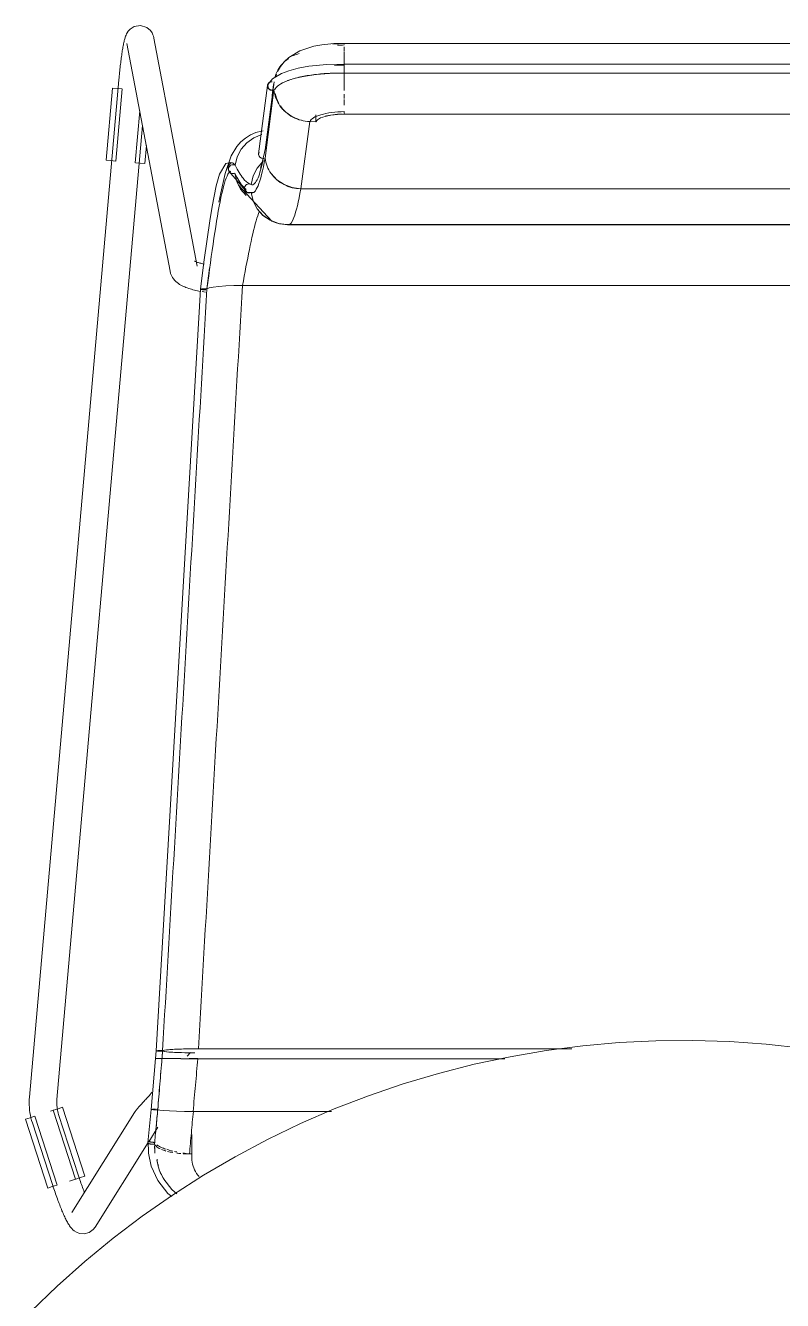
# Model space of a CAD drawing. Header units: millimetres. Extents: x 155927 to 317870, y -36033 to 97293.
# Drawn here: x 207193 to 207523, y 12593 to 13148 of the extents above; entities that cross this region are included whole.
import ezdxf

# ---------------------------------------------------------------- set-up
doc = ezdxf.new("R2010")
doc.units = ezdxf.units.MM
doc.header["$MEASUREMENT"] = 0
doc.layers.add('I-FURN', color=8, linetype='CONTINUOUS', lineweight=9)

msp = doc.modelspace()

# ---------------------------------------------------------------- linework, layer by layer
at = {"layer": 'I-FURN'}
for p, q in [((207240.38, 13147.8), (207238.73, 13146.75)), ((207243.14, 13148.28), (207240.38, 13147.8)), ((207245.89, 13147.45), (207243.14, 13148.28)), ((207245.89, 13147.45), (207247.47, 13146.12)), ((207236.21, 13142.08), (207236.11, 13141.67)), ((207236.32, 13142.48), (207236.21, 13142.08)), ((207236.44, 13142.88), (207236.32, 13142.48)), ((207236.56, 13143.28), (207236.44, 13142.88)), ((207236.7, 13143.68), (207236.56, 13143.28)), ((207236.87, 13144.11), (207236.7, 13143.68)), ((207237.09, 13144.58), (207236.87, 13144.11)), ((207237.39, 13145.14), (207237.09, 13144.58)), ((207237.87, 13145.85), (207237.39, 13145.14)), ((207238.73, 13146.75), (207237.87, 13145.85)), ((207247.47, 13146.12), (207248.21, 13145.04)), ((207248.21, 13145.04), (207248.59, 13144.24)), ((207248.59, 13144.24), (207248.8, 13143.62)), ((207248.8, 13143.62), (207248.94, 13143.1)), ((207248.94, 13143.1), (207249.03, 13142.69)), ((207267.84, 13043.4), (207249.03, 13142.69)), ((207235.16, 13136.61), (207235.07, 13136.01)), ((207235.25, 13137.2), (207235.16, 13136.61)), ((207235.34, 13137.77), (207235.25, 13137.2)), ((207235.44, 13138.32), (207235.34, 13137.77)), ((207235.53, 13138.85), (207235.44, 13138.32)), ((207235.62, 13139.37), (207235.53, 13138.85)), ((207235.72, 13139.86), (207235.62, 13139.37)), ((207235.81, 13140.34), (207235.72, 13139.86)), ((207235.91, 13140.8), (207235.81, 13140.34)), ((207236.01, 13141.24), (207235.91, 13140.8)), ((207236.11, 13141.67), (207236.01, 13141.24)), ((207237.24, 13140.45), (207256.05, 13041.16)), ((207307.84, 13134.36), (207312.56, 13137.23)), ((207312.56, 13137.23), (207318.71, 13139.25)), ((207318.71, 13139.25), (207322.21, 13139.9)), ((207322.21, 13139.9), (207327.42, 13140.42)), ((207327.42, 13140.42), (207331.93, 13140.5)), ((207331.93, 13140.5), (207331.93, 13140.33)), ((207626.79, 13140.5), (207331.93, 13140.5)), ((207331.93, 13140.2), (207331.93, 13140.48)), ((207331.93, 13137.26), (207331.93, 13139.01)), ((207331.93, 13134.4), (207331.93, 13136.98)), ((207234.45, 13131.38), (207234.37, 13130.67)), ((207234.54, 13132.08), (207234.45, 13131.38)), ((207234.62, 13132.77), (207234.54, 13132.08)), ((207234.71, 13133.44), (207234.62, 13132.77)), ((207234.8, 13134.11), (207234.71, 13133.44)), ((207234.89, 13134.76), (207234.8, 13134.11)), ((207234.98, 13135.39), (207234.89, 13134.76)), ((207235.07, 13136.01), (207234.98, 13135.39)), ((207304.2, 13130.45), (207305.87, 13132.52)), ((207305.87, 13132.52), (207307.84, 13134.36)), ((207316.49, 13130.52), (207324.37, 13131.32)), ((207324.37, 13131.32), (207331.93, 13131.46)), ((207331.93, 13134.24), (207331.93, 13131.22)), ((207331.93, 13131.22), (207331.93, 13134.23)), ((207626.79, 13131.46), (207331.93, 13131.46)), ((207331.93, 13127.51), (207331.93, 13131.46)), ((207331.93, 13131.46), (207331.93, 13131.39)), ((207331.93, 13131.39), (207331.93, 13131.2)), ((207331.93, 13131.2), (207331.93, 13130.89)), ((207331.93, 13130.89), (207331.93, 13130.5)), ((207233.84, 13125.51), (207233.77, 13124.76)), ((207233.91, 13126.26), (207233.84, 13125.51)), ((207233.98, 13127.01), (207233.91, 13126.26)), ((207234.06, 13127.76), (207233.98, 13127.01)), ((207234.13, 13128.49), (207234.06, 13127.76)), ((207234.21, 13129.23), (207234.13, 13128.49)), ((207234.29, 13129.95), (207234.21, 13129.23)), ((207234.37, 13130.67), (207234.29, 13129.95)), ((207300.73, 13125.08), (207304.56, 13127.38)), ((207302.86, 13128.18), (207304.2, 13130.45)), ((207304.56, 13127.38), (207307.73, 13128.57)), ((207307.73, 13128.57), (207311.77, 13129.65)), ((207310.6, 13125.3), (207307.78, 13124.43)), ((207314.1, 13126.11), (207310.6, 13125.3)), ((207311.77, 13129.65), (207316.49, 13130.52)), ((207319.54, 13126.94), (207314.1, 13126.11)), ((207325.52, 13127.41), (207319.54, 13126.94)), ((207331.93, 13127.5), (207325.52, 13127.41)), ((207331.93, 13130.5), (207331.93, 13130.05)), ((207331.93, 13130.05), (207331.93, 13129.56)), ((207331.93, 13129.56), (207331.93, 13129.06)), ((207331.93, 13129.06), (207331.93, 13128.58)), ((207331.93, 13128.58), (207331.93, 13128.17)), ((207331.93, 13128.17), (207331.93, 13127.84)), ((207331.93, 13127.84), (207331.93, 13127.61)), ((207331.93, 13127.61), (207331.93, 13127.51)), ((207331.93, 13127.53), (207331.93, 13123.72)), ((207331.93, 13123.72), (207331.93, 13127.53)), ((207331.93, 13127.5), (207626.79, 13127.5)), ((207233.76, 13124.6), (207194.81, 12681.28)), ((207228.18, 13089.59), (207230.94, 13121)), ((207230.94, 13121), (207232.99, 13120.82)), ((207232.42, 13089.21), (207235.18, 13120.62)), ((207232.99, 13120.82), (207235.05, 13120.64)), ((207233.77, 13124.76), (207233.76, 13124.6)), ((207294.63, 13092.42), (207298.48, 13122.19)), ((207297.46, 13090.51), (207301.3, 13120.21)), ((207297.48, 13094.06), (207301.32, 13123.75)), ((207298.84, 13122.69), (207300.73, 13125.08)), ((207300.55, 13117.78), (207301.17, 13122.56)), ((207307.78, 13124.43), (207307.26, 13124.24)), ((207331.93, 13119.97), (207331.93, 13123.52)), ((207331.93, 13116.5), (207331.93, 13118.34)), ((207331.93, 13113.51), (207331.93, 13115.98)), ((207242.85, 13111.08), (207240.86, 13088.47)), ((207319.58, 13109.35), (207319.58, 13106.34)), ((207321.57, 13107.99), (207323.55, 13108.66)), ((207323.55, 13108.66), (207326.05, 13109.17)), ((207326.05, 13109.17), (207328.9, 13109.49)), ((207328.9, 13109.49), (207331.93, 13109.6)), ((207626.79, 13109.66), (207331.93, 13109.66)), ((207331.93, 13109.6), (207626.79, 13109.6)), ((207206.76, 12680.23), (207244.06, 13104.73)), ((207313, 13077.13), (207316.86, 13106.41)), ((207316.86, 13106.41), (207319.58, 13106.34)), ((207319.58, 13106.34), (207320.22, 13107.2)), ((207320.22, 13107.2), (207321.57, 13107.99)), ((207286.89, 13097.52), (207285.15, 13095.56)), ((207288.87, 13099.2), (207286.89, 13097.52)), ((207291.07, 13100.58), (207288.87, 13099.2)), ((207292.57, 13099.35), (207289.48, 13097.18)), ((207293.43, 13101.61), (207291.07, 13100.58)), ((207296.08, 13100.75), (207292.57, 13099.35)), ((207295.94, 13102.27), (207293.43, 13101.61)), ((207296.6, 13102.34), (207295.94, 13102.27)), ((207245.09, 13088.1), (207245.79, 13095.99)), ((207285.15, 13095.56), (207282.65, 13091.44)), ((207287, 13094.35), (207285.26, 13091.03)), ((207289.48, 13097.18), (207287, 13094.35)), ((207294.68, 13092.65), (207294.61, 13092.18)), ((207294.61, 13092.18), (207294.68, 13091.71)), ((207294.87, 13093.09), (207294.68, 13092.65)), ((207296.23, 13088.55), (207297.6, 13094.84)), ((207230.23, 13089.41), (207228.18, 13089.59)), ((207232.29, 13089.22), (207230.23, 13089.41)), ((207243.05, 13088.28), (207240.99, 13088.46)), ((207245.09, 13088.1), (207243.05, 13088.28)), ((207277.58, 13083.45), (207280.35, 13088.09)), ((207282.65, 13091.44), (207279.98, 13083.82)), ((207280.35, 13088.09), (207282.54, 13088.62)), ((207281.75, 13086.64), (207281.55, 13086.18)), ((207281.56, 13086.18), (207281.75, 13086.64)), ((207281.75, 13086.64), (207282.05, 13087.03)), ((207282.05, 13087.03), (207281.75, 13086.64)), ((207282.05, 13087.03), (207282.44, 13087.34)), ((207282.44, 13087.34), (207282.05, 13087.03)), ((207282.44, 13087.34), (207282.9, 13087.53)), ((207282.89, 13087.53), (207282.44, 13087.34)), ((207282.54, 13088.62), (207283.45, 13088.32)), ((207283.39, 13087.61), (207282.89, 13087.53)), ((207282.9, 13087.53), (207283.39, 13087.61)), ((207283.39, 13087.61), (207283.89, 13087.56)), ((207283.89, 13087.57), (207283.39, 13087.61)), ((207284.36, 13087.4), (207283.89, 13087.57)), ((207283.89, 13087.56), (207284.36, 13087.4)), ((207285.26, 13091.03), (207284.36, 13087.4)), ((207296.47, 13089.02), (207293.96, 13086.14)), ((207294.68, 13091.71), (207294.87, 13091.27)), ((207294.87, 13091.27), (207295.16, 13090.89)), ((207295.16, 13090.89), (207295.55, 13090.59)), ((207295.47, 13086.11), (207296.23, 13088.55)), ((207295.55, 13090.59), (207296, 13090.4)), ((207296, 13090.4), (207296.49, 13090.32)), ((207296.59, 13089.12), (207296.47, 13089.02)), ((207296.49, 13090.32), (207296.99, 13090.35)), ((207276.17, 13078.45), (207277.58, 13083.45)), ((207279.98, 13083.82), (207278.09, 13075.3)), ((207281.48, 13085.7), (207281.56, 13086.18)), ((207281.55, 13086.18), (207281.48, 13085.7)), ((207281.54, 13085.21), (207281.48, 13085.7)), ((207281.48, 13085.7), (207281.54, 13085.21)), ((207281.73, 13084.75), (207281.54, 13085.21)), ((207281.54, 13085.21), (207281.72, 13084.75)), ((207281.68, 13084.84), (207289.8, 13075.42)), ((207281.83, 13084.57), (207281.71, 13084.79)), ((207281.72, 13084.75), (207282.01, 13084.35)), ((207282.01, 13084.35), (207281.73, 13084.75)), ((207282.39, 13084.03), (207282.01, 13084.35)), ((207282.01, 13084.35), (207282.39, 13084.03)), ((207282.84, 13083.83), (207282.39, 13084.03)), ((207282.39, 13084.03), (207282.84, 13083.82)), ((207283.33, 13083.74), (207282.84, 13083.83)), ((207282.84, 13083.82), (207283.33, 13083.73)), ((207283.83, 13083.77), (207283.33, 13083.74)), ((207283.33, 13083.73), (207283.83, 13083.76)), ((207284.31, 13083.92), (207283.83, 13083.77)), ((207283.83, 13083.76), (207284.31, 13083.91)), ((207285.1, 13080.3), (207284.31, 13083.92)), ((207284.31, 13083.91), (207285.09, 13080.3)), ((207292.21, 13082.75), (207291.32, 13079.03)), ((207293.96, 13086.14), (207292.21, 13082.75)), ((207300.09, 13083.75), (207302.57, 13081)), ((207302.57, 13081), (207305.69, 13078.93)), ((207274.37, 13069.44), (207276.17, 13078.45)), ((207278.09, 13075.3), (207277.35, 13071.23)), ((207285.09, 13080.3), (207286.73, 13076.98)), ((207286.74, 13076.98), (207285.1, 13080.3)), ((207285.79, 13078.65), (207300.39, 13062.95)), ((207286.73, 13076.98), (207289.13, 13074.14)), ((207289.13, 13074.14), (207286.74, 13076.98)), ((207288.54, 13077.77), (207288.47, 13077.28)), ((207288.47, 13077.28), (207288.54, 13076.79)), ((207288.48, 13077.28), (207288.54, 13077.77)), ((207288.54, 13076.79), (207288.48, 13077.28)), ((207288.54, 13077.77), (207288.73, 13078.23)), ((207288.73, 13078.23), (207288.54, 13077.77)), ((207288.73, 13076.33), (207288.54, 13076.79)), ((207288.54, 13076.79), (207288.73, 13076.33)), ((207288.73, 13078.23), (207289.03, 13078.63)), ((207289.02, 13078.63), (207288.73, 13078.23)), ((207289.03, 13075.93), (207288.73, 13076.33)), ((207288.73, 13076.33), (207289.02, 13075.92)), ((207289.41, 13078.95), (207289.02, 13078.63)), ((207289.02, 13075.92), (207289.41, 13075.61)), ((207289.03, 13078.63), (207289.41, 13078.95)), ((207289.41, 13075.61), (207289.03, 13075.93)), ((207289.41, 13078.95), (207289.86, 13079.15)), ((207289.86, 13079.15), (207289.41, 13078.95)), ((207289.86, 13075.41), (207289.41, 13075.61)), ((207289.41, 13075.61), (207289.86, 13075.41)), ((207289.5, 13075.56), (207292.38, 13075.51)), ((207289.86, 13079.15), (207290.35, 13079.23)), ((207290.35, 13079.23), (207289.86, 13079.15)), ((207290.35, 13075.33), (207289.86, 13075.41)), ((207289.86, 13075.41), (207290.35, 13075.32)), ((207290.35, 13079.23), (207290.85, 13079.19)), ((207290.85, 13079.19), (207290.35, 13079.23)), ((207290.85, 13075.37), (207290.35, 13075.33)), ((207290.35, 13075.32), (207290.85, 13075.36)), ((207290.64, 13079.32), (207291.07, 13079.13)), ((207290.85, 13079.19), (207291.32, 13079.03)), ((207291.32, 13079.03), (207290.85, 13079.19)), ((207291.32, 13075.53), (207290.85, 13075.37)), ((207290.85, 13075.36), (207291.32, 13075.52)), ((207291.32, 13075.52), (207292.21, 13071.81)), ((207305.69, 13078.93), (207309.23, 13077.61)), ((207309.23, 13077.61), (207313, 13077.13)), ((207645.72, 13077.13), (207313, 13077.13)), ((207313, 13077.13), (207645.72, 13077.13)), ((207292.23, 13071.75), (207293.96, 13068.42)), ((207293.97, 13068.42), (207292.24, 13071.75)), ((207273.34, 13063.12), (207274.37, 13069.44)), ((207293.96, 13068.42), (207296.47, 13065.54)), ((207296.47, 13065.55), (207293.97, 13068.42)), ((207299.61, 13063.38), (207296.47, 13065.55)), ((207296.47, 13065.54), (207299.61, 13063.37)), ((207272.15, 13055.1), (207273.34, 13063.12)), ((207299.29, 13063.55), (207303.76, 13061.82)), ((207303.18, 13062.01), (207299.61, 13063.38)), ((207299.61, 13063.37), (207303.18, 13062.01)), ((207300.39, 13062.95), (207302.32, 13062.25)), ((207306.97, 13061.54), (207303.18, 13062.01)), ((207303.18, 13062.01), (207306.97, 13061.53)), ((207303.76, 13061.82), (207307.51, 13061.38)), ((207651.75, 13061.53), (207306.97, 13061.53)), ((207306.97, 13061.53), (207651.75, 13061.53)), ((207307.5, 13061.38), (207612.3, 13061.38)), ((207270.8, 13045.17), (207272.15, 13055.1)), ((207266.62, 13045.63), (207266.65, 13045.61)), ((207266.65, 13045.61), (207266.72, 13045.57)), ((207266.72, 13045.57), (207266.81, 13045.52)), ((207266.81, 13045.52), (207266.96, 13045.45)), ((207266.96, 13045.45), (207267.15, 13045.36)), ((207267.15, 13045.36), (207267.39, 13045.26)), ((207267.39, 13045.26), (207267.65, 13045.16)), ((207267.65, 13045.16), (207267.96, 13045.06)), ((207267.96, 13045.06), (207268.29, 13044.95)), ((207268.29, 13044.95), (207268.66, 13044.84)), ((207268.66, 13044.84), (207269.05, 13044.73)), ((207269.05, 13044.73), (207269.47, 13044.63)), ((207269.25, 13033.32), (207270.8, 13045.17)), ((207269.47, 13044.63), (207269.92, 13044.52)), ((207269.92, 13044.52), (207270.39, 13044.42)), ((207270.39, 13044.42), (207270.88, 13044.32)), ((207256.05, 13041.16), (207256.31, 13040.17)), ((207256.31, 13040.17), (207256.67, 13039.28)), ((207256.67, 13039.28), (207257.11, 13038.49)), ((207257.11, 13038.49), (207257.59, 13037.8)), ((207257.59, 13037.8), (207258.1, 13037.2)), ((207258.1, 13037.2), (207258.63, 13036.69)), ((207258.63, 13036.69), (207259.16, 13036.23)), ((207269.24, 13033.31), (207249.96, 12701.41)), ((207259.16, 13036.23), (207259.69, 13035.83)), ((207259.69, 13035.83), (207260.22, 13035.47)), ((207260.22, 13035.47), (207260.76, 13035.15)), ((207260.76, 13035.15), (207261.3, 13034.86)), ((207261.3, 13034.86), (207261.85, 13034.59)), ((207261.85, 13034.59), (207262.41, 13034.33)), ((207262.41, 13034.33), (207262.98, 13034.1)), ((207262.98, 13034.1), (207263.56, 13033.88)), ((207263.56, 13033.88), (207264.16, 13033.67)), ((207264.16, 13033.67), (207264.76, 13033.48)), ((207264.76, 13033.48), (207265.38, 13033.3)), ((207265.38, 13033.3), (207266.01, 13033.12)), ((207266.01, 13033.12), (207266.65, 13032.96)), ((207266.65, 13032.96), (207267.31, 13032.81)), ((207267.31, 13032.81), (207267.97, 13032.67)), ((207267.97, 13032.67), (207268.65, 13032.53)), ((207268.65, 13032.53), (207269.35, 13032.41)), ((207269.24, 13033.32), (207269.31, 13033.37)), ((207269.3, 13033.26), (207269.24, 13033.31)), ((207269.32, 13033.37), (207269.25, 13033.32)), ((207269.25, 13033.32), (207269.31, 13033.26)), ((207269.49, 13033.21), (207269.3, 13033.26)), ((207269.31, 13033.37), (207269.51, 13033.42)), ((207269.31, 13033.26), (207269.49, 13033.21)), ((207269.51, 13033.42), (207269.32, 13033.37)), ((207269.49, 13033.21), (207269.78, 13033.17)), ((207269.78, 13033.17), (207269.49, 13033.21)), ((207269.81, 13033.46), (207269.51, 13033.42)), ((207269.51, 13033.42), (207269.81, 13033.46)), ((207269.78, 13033.17), (207270.16, 13033.13)), ((207270.16, 13033.13), (207269.78, 13033.17)), ((207270.19, 13033.5), (207269.81, 13033.46)), ((207269.81, 13033.46), (207270.19, 13033.5)), ((207270.05, 13032.29), (207270.77, 13032.18)), ((207270.16, 13033.13), (207270.61, 13033.11)), ((207270.61, 13033.11), (207270.16, 13033.13)), ((207270.65, 13033.52), (207270.19, 13033.5)), ((207270.19, 13033.5), (207270.65, 13033.52)), ((207270.61, 13033.11), (207271.1, 13033.1)), ((207271.1, 13033.1), (207270.61, 13033.11)), ((207271.14, 13033.53), (207270.65, 13033.52)), ((207270.65, 13033.52), (207271.14, 13033.53)), ((207270.77, 13032.18), (207271.49, 13032.08)), ((207271.1, 13033.1), (207271.6, 13033.1)), ((207271.6, 13033.1), (207271.1, 13033.1)), ((207271.64, 13033.52), (207271.14, 13033.53)), ((207271.14, 13033.53), (207271.64, 13033.52)), ((207272.11, 13033.5), (207271.64, 13033.52)), ((207271.64, 13033.52), (207272.11, 13033.5)), ((207272.11, 13033.5), (207273.01, 13033.9)), ((207273.01, 13033.9), (207272.11, 13033.5)), ((207273.01, 13033.9), (207274.75, 13034.27)), ((207274.76, 13034.27), (207273.01, 13033.9)), ((207274.76, 13034.27), (207277.22, 13034.58)), ((207277.25, 13034.58), (207274.76, 13034.27)), ((207277.25, 13034.58), (207280.31, 13034.82)), ((207280.36, 13034.82), (207277.25, 13034.58)), ((207280.35, 13034.82), (207283.83, 13034.97)), ((207283.89, 13034.97), (207280.36, 13034.82)), ((207283.89, 13034.97), (207287.58, 13035.03)), ((207287.66, 13035.03), (207283.89, 13034.97)), ((207671.06, 13035.03), (207287.66, 13035.03)), ((207287.66, 13035.03), (207671.06, 13035.03)), ((207435.77, 12703.61), (207419.9, 12701.55)), ((207451.7, 12705.04), (207435.77, 12703.61)), ((207467.68, 12705.83), (207451.7, 12705.04)), ((207483.68, 12705.97), (207467.68, 12705.83)), ((207499.67, 12705.48), (207483.68, 12705.97)), ((207515.63, 12704.35), (207499.67, 12705.48)), ((207531.53, 12702.58), (207515.63, 12704.35)), ((207249.68, 12698.05), (207247.86, 12675.85)), ((207249.68, 12698.05), (207249.95, 12701.41)), ((207249.75, 12698.05), (207249.68, 12698.05)), ((207249.68, 12698.05), (207249.75, 12698.05)), ((207249.75, 12698.05), (207249.68, 12698.05)), ((207249.68, 12698.05), (207249.74, 12698.05)), ((207249.93, 12698.04), (207250.23, 12698.04)), ((207250.23, 12698.04), (207249.94, 12698.04)), ((207250.02, 12701.43), (207249.96, 12701.41)), ((207249.96, 12701.41), (207250.02, 12701.38)), ((207250.21, 12701.46), (207250.02, 12701.43)), ((207250.02, 12701.38), (207250.21, 12701.35)), ((207250.5, 12701.48), (207250.21, 12701.46)), ((207250.21, 12701.35), (207250.51, 12701.33)), ((207250.23, 12698.05), (207250.62, 12698.05)), ((207250.61, 12698.05), (207250.23, 12698.05)), ((207250.61, 12698.04), (207250.23, 12698.04)), ((207250.23, 12698.04), (207250.61, 12698.04)), ((207250.88, 12701.5), (207250.5, 12701.48)), ((207250.51, 12701.33), (207250.89, 12701.31)), ((207251.07, 12698.05), (207250.61, 12698.05)), ((207251.06, 12698.04), (207250.61, 12698.04)), ((207250.61, 12698.04), (207251.06, 12698.04)), ((207250.62, 12698.05), (207251.07, 12698.05)), ((207251.33, 12701.51), (207250.88, 12701.5)), ((207250.89, 12701.31), (207251.34, 12701.3)), ((207251.55, 12698.04), (207251.06, 12698.04)), ((207251.06, 12698.04), (207251.55, 12698.04)), ((207251.07, 12698.05), (207251.56, 12698.05)), ((207251.56, 12698.05), (207251.07, 12698.05)), ((207251.82, 12701.52), (207251.33, 12701.51)), ((207251.34, 12701.3), (207251.83, 12701.3)), ((207252.05, 12698.04), (207251.55, 12698.04)), ((207251.55, 12698.04), (207252.05, 12698.04)), ((207251.56, 12698.05), (207252.06, 12698.05)), ((207252.05, 12698.05), (207251.56, 12698.05)), ((207252.32, 12701.51), (207251.82, 12701.52)), ((207251.83, 12701.3), (207252.33, 12701.3)), ((207252.52, 12698.05), (207252.05, 12698.05)), ((207252.52, 12698.04), (207252.05, 12698.04)), ((207252.05, 12698.04), (207252.52, 12698.04)), ((207252.06, 12698.05), (207252.53, 12698.05)), ((207252.79, 12701.51), (207252.32, 12701.51)), ((207252.33, 12701.3), (207252.8, 12701.31)), ((207253.41, 12698.02), (207252.52, 12698.04)), ((207252.52, 12698.04), (207253.4, 12698.02)), ((207253.68, 12701.72), (207252.79, 12701.51)), ((207252.8, 12701.31), (207253.7, 12701.1)), ((207253.4, 12698.02), (207255.15, 12698.01)), ((207255.15, 12698.01), (207253.41, 12698.02)), ((207253.42, 12698.07), (207255.18, 12698.08)), ((207255.17, 12698.08), (207253.42, 12698.07)), ((207255.43, 12701.91), (207253.68, 12701.72)), ((207253.7, 12701.1), (207255.45, 12700.9)), ((207255.15, 12698.01), (207257.65, 12698)), ((207257.65, 12698), (207255.16, 12698.01)), ((207257.67, 12698.09), (207255.17, 12698.08)), ((207255.18, 12698.08), (207257.67, 12698.09)), ((207257.93, 12702.07), (207255.43, 12701.91)), ((207255.45, 12700.9), (207257.95, 12700.74)), ((207257.65, 12698), (207260.79, 12697.99)), ((207260.79, 12697.99), (207257.66, 12698)), ((207257.67, 12698.09), (207260.8, 12698.1)), ((207260.79, 12698.1), (207257.67, 12698.09)), ((207261.06, 12702.2), (207257.93, 12702.07)), ((207257.95, 12700.74), (207261.07, 12700.62)), ((207264.36, 12697.99), (207260.79, 12697.99)), ((207260.79, 12697.99), (207264.36, 12697.99)), ((207264.62, 12702.27), (207261.06, 12702.2)), ((207261.07, 12700.62), (207264.62, 12700.54)), ((207264.92, 12700.66), (207263.45, 12699.13)), ((207264.35, 12698.11), (207268.13, 12698.11)), ((207268.13, 12698.11), (207264.35, 12698.11)), ((207268.14, 12697.98), (207264.36, 12697.99)), ((207264.36, 12697.99), (207268.14, 12697.98)), ((207268.41, 12702.3), (207264.62, 12702.27)), ((207264.62, 12700.54), (207266.87, 12700.52)), ((207401.78, 12697.98), (207268.14, 12697.98)), ((207268.14, 12697.98), (207401.78, 12697.98)), ((207431, 12702.3), (207268.41, 12702.3)), ((207268.41, 12702.3), (207431, 12702.3)), ((207404.13, 12698.86), (207388.48, 12695.53)), ((207419.9, 12701.55), (207404.13, 12698.86)), ((207388.48, 12695.53), (207372.97, 12691.59)), ((207357.64, 12687.03), (207342.5, 12681.85)), ((207372.97, 12691.59), (207357.64, 12687.03)), ((207194.81, 12681.28), (207194.73, 12680.14)), ((207245.44, 12680.25), (207245.82, 12680.67)), ((207245.82, 12680.67), (207246.21, 12681.09)), ((207246.21, 12681.09), (207246.61, 12681.53)), ((207246.61, 12681.53), (207247.03, 12681.97)), ((207247.03, 12681.97), (207247.45, 12682.42)), ((207247.45, 12682.42), (207247.88, 12682.89)), ((207247.88, 12682.89), (207248.32, 12683.36)), ((207342.5, 12681.85), (207327.58, 12676.08)), ((207194.73, 12680.14), (207194.7, 12679)), ((207194.7, 12679), (207194.71, 12677.86)), ((207194.71, 12677.86), (207194.77, 12676.72)), ((207194.77, 12676.72), (207194.88, 12675.58)), ((207194.88, 12675.58), (207195.03, 12674.45)), ((207203.95, 12675.1), (207205.11, 12675.48)), ((207205.21, 12675.51), (207214.9, 12645.5)), ((207205.33, 12675.55), (207207.3, 12676.18)), ((207206.7, 12678.88), (207206.72, 12679.54)), ((207206.71, 12678.22), (207206.7, 12678.88)), ((207206.74, 12677.56), (207206.71, 12678.22)), ((207206.72, 12679.54), (207206.76, 12680.2)), ((207206.81, 12676.9), (207206.74, 12677.56)), ((207206.76, 12680.2), (207206.76, 12680.23)), ((207206.89, 12676.24), (207206.81, 12676.9)), ((207207.01, 12675.59), (207206.89, 12676.24)), ((207207.15, 12674.94), (207207.01, 12675.59)), ((207207.3, 12676.18), (207209.25, 12676.81)), ((207218.94, 12646.81), (207209.25, 12676.81)), ((207240.82, 12674.9), (207241, 12675.16)), ((207241, 12675.16), (207241.17, 12675.39)), ((207241.17, 12675.39), (207241.35, 12675.61)), ((207241.35, 12675.61), (207241.53, 12675.83)), ((207241.53, 12675.83), (207241.72, 12676.06)), ((207241.72, 12676.06), (207241.92, 12676.31)), ((207241.92, 12676.31), (207242.13, 12676.56)), ((207242.13, 12676.56), (207242.36, 12676.82)), ((207242.36, 12676.82), (207242.61, 12677.1)), ((207242.61, 12677.1), (207242.86, 12677.4)), ((207242.86, 12677.4), (207243.14, 12677.71)), ((207243.14, 12677.71), (207243.42, 12678.03)), ((207243.42, 12678.03), (207243.73, 12678.37)), ((207243.73, 12678.37), (207244.04, 12678.72)), ((207244.04, 12678.72), (207244.37, 12679.08)), ((207244.37, 12679.08), (207244.71, 12679.46)), ((207244.71, 12679.46), (207245.07, 12679.85)), ((207245.07, 12679.85), (207245.44, 12680.25)), ((207247.85, 12675.85), (207246.43, 12661.35)), ((207247.92, 12675.87), (207247.85, 12675.85)), ((207247.85, 12675.85), (207247.92, 12675.82)), ((207247.86, 12675.85), (207247.92, 12675.87)), ((207247.92, 12675.82), (207247.86, 12675.85)), ((207248.1, 12675.9), (207247.92, 12675.87)), ((207247.92, 12675.87), (207248.11, 12675.9)), ((207247.92, 12675.82), (207248.11, 12675.8)), ((207248.4, 12675.92), (207248.1, 12675.9)), ((207248.11, 12675.9), (207248.4, 12675.92)), ((207248.11, 12675.8), (207248.41, 12675.77)), ((207248.41, 12675.77), (207248.11, 12675.8)), ((207248.78, 12675.93), (207248.4, 12675.92)), ((207248.4, 12675.92), (207248.78, 12675.93)), ((207248.41, 12675.77), (207248.79, 12675.76)), ((207248.79, 12675.76), (207248.41, 12675.77)), ((207249.23, 12675.94), (207248.78, 12675.93)), ((207248.78, 12675.93), (207249.23, 12675.94)), ((207248.79, 12675.76), (207249.24, 12675.75)), ((207249.25, 12675.75), (207248.79, 12675.76)), ((207249.72, 12675.95), (207249.23, 12675.94)), ((207249.23, 12675.94), (207249.72, 12675.95)), ((207249.24, 12675.75), (207249.73, 12675.74)), ((207249.74, 12675.74), (207249.25, 12675.75)), ((207249.73, 12675.74), (207250.23, 12675.75)), ((207250.24, 12675.75), (207249.74, 12675.74)), ((207250.69, 12675.94), (207250.22, 12675.95)), ((207250.22, 12675.95), (207250.69, 12675.94)), ((207250.23, 12675.75), (207250.7, 12675.75)), ((207250.71, 12675.75), (207250.24, 12675.75)), ((207250.7, 12675.75), (207251.59, 12675.56)), ((207251.59, 12675.56), (207250.71, 12675.75)), ((207253.31, 12675.38), (207251.59, 12675.56)), ((207251.59, 12675.56), (207253.33, 12675.38)), ((207255.77, 12675.23), (207253.33, 12675.38)), ((207253.33, 12675.38), (207255.81, 12675.23)), ((207258.84, 12675.12), (207255.8, 12675.23)), ((207255.81, 12675.23), (207258.91, 12675.12)), ((207262.35, 12675.04), (207258.84, 12675.12)), ((207258.91, 12675.12), (207262.34, 12675.04)), ((207327.58, 12676.08), (207312.9, 12669.71)), ((207193.1, 12671.6), (207195.05, 12672.23)), ((207202.78, 12641.59), (207193.1, 12671.6)), ((207195.03, 12674.45), (207195.23, 12673.32)), ((207195.05, 12672.23), (207197.02, 12672.87)), ((207195.23, 12673.32), (207195.47, 12672.21)), ((207195.47, 12672.21), (207195.75, 12671.1)), ((207195.75, 12671.1), (207196.08, 12670.01)), ((207196.08, 12670.01), (207196.1, 12669.96)), ((207196.1, 12669.96), (207204.81, 12643.15)), ((207206.83, 12642.9), (207197.14, 12672.9)), ((207207.32, 12674.3), (207207.15, 12674.94)), ((207207.51, 12673.67), (207207.32, 12674.3)), ((207216.22, 12646.86), (207207.51, 12673.67)), ((207240.6, 12674.58), (207213.3, 12630.99)), ((207240.6, 12674.58), (207240.82, 12674.9)), ((207262.44, 12675.04), (207266.2, 12675.02)), ((207266.08, 12675.02), (207262.44, 12675.04)), ((207266.2, 12675.02), (207326.32, 12675.02)), ((207326.32, 12675.02), (207266.2, 12675.02)), ((207312.9, 12669.71), (207298.49, 12662.77)), ((207246.73, 12661.76), (207250.77, 12668.21)), ((207265.49, 12664.97), (207265.49, 12655.22)), ((207223.47, 12624.62), (207246.5, 12661.39)), ((207246.64, 12656.79), (207246.55, 12662.25)), ((207298.49, 12662.77), (207284.37, 12655.25)), ((207247.85, 12651.14), (207246.64, 12656.79)), ((207265.55, 12656.46), (207264.5, 12656.46)), ((207284.37, 12655.25), (207270.56, 12647.17)), ((207250.76, 12644.83), (207247.85, 12651.14)), ((207253.33, 12645.53), (207251.42, 12649.22)), ((207204.74, 12642.22), (207202.78, 12641.59)), ((207206.71, 12642.86), (207204.74, 12642.22)), ((207204.96, 12642.69), (207204.81, 12643.15)), ((207205.2, 12641.95), (207204.96, 12642.69)), ((207205.45, 12641.22), (207205.2, 12641.95)), ((207212.32, 12644.67), (207214.8, 12645.47)), ((207216.99, 12646.18), (207215.02, 12645.54)), ((207216.33, 12646.53), (207216.22, 12646.86)), ((207216.56, 12645.84), (207216.33, 12646.53)), ((207216.79, 12645.15), (207216.56, 12645.84)), ((207217.02, 12644.46), (207216.79, 12645.15)), ((207218.94, 12646.81), (207216.99, 12646.18)), ((207217.25, 12643.78), (207217.02, 12644.46)), ((207217.49, 12643.11), (207217.25, 12643.78)), ((207217.72, 12642.44), (207217.49, 12643.11)), ((207217.96, 12641.79), (207217.72, 12642.44)), ((207218.19, 12641.14), (207217.96, 12641.79)), ((207255.09, 12639.3), (207250.76, 12644.83)), ((207256.83, 12640.96), (207253.33, 12645.53)), ((207270.56, 12647.17), (207257.08, 12638.55)), ((207205.7, 12640.48), (207205.45, 12641.22)), ((207205.95, 12639.75), (207205.7, 12640.48)), ((207206.2, 12639.03), (207205.95, 12639.75)), ((207206.45, 12638.32), (207206.2, 12639.03)), ((207206.71, 12637.61), (207206.45, 12638.32)), ((207206.96, 12636.91), (207206.71, 12637.61)), ((207207.22, 12636.22), (207206.96, 12636.91)), ((207207.47, 12635.54), (207207.22, 12636.22)), ((207218.43, 12640.5), (207218.19, 12641.14)), ((207218.66, 12639.88), (207218.43, 12640.5)), ((207257.08, 12638.55), (207243.96, 12629.39)), ((207256.8, 12637.93), (207255.09, 12639.3)), ((207259.01, 12639.13), (207256.83, 12640.96)), ((207207.73, 12634.88), (207207.47, 12635.54)), ((207207.98, 12634.23), (207207.73, 12634.88)), ((207208.23, 12633.59), (207207.98, 12634.23)), ((207208.48, 12632.96), (207208.23, 12633.59)), ((207208.73, 12632.35), (207208.48, 12632.96)), ((207208.98, 12631.75), (207208.73, 12632.35)), ((207209.22, 12631.18), (207208.98, 12631.75)), ((207209.47, 12630.61), (207209.22, 12631.18)), ((207209.71, 12630.07), (207209.47, 12630.61)), ((207209.94, 12629.54), (207209.71, 12630.07)), ((207210.18, 12629.03), (207209.94, 12629.54)), ((207210.41, 12628.54), (207210.18, 12629.03)), ((207210.64, 12628.07), (207210.41, 12628.54)), ((207210.87, 12627.61), (207210.64, 12628.07)), ((207211.1, 12627.17), (207210.87, 12627.61)), ((207211.33, 12626.74), (207211.1, 12627.17)), ((207211.56, 12626.33), (207211.33, 12626.74)), ((207211.8, 12625.93), (207211.56, 12626.33)), ((207212.04, 12625.54), (207211.8, 12625.93)), ((207212.29, 12625.16), (207212.04, 12625.54)), ((207212.57, 12624.76), (207212.29, 12625.16)), ((207243.96, 12629.39), (207231.22, 12619.72)), ((207212.88, 12624.36), (207212.57, 12624.76)), ((207213.25, 12623.94), (207212.88, 12624.36)), ((207213.72, 12623.47), (207213.25, 12623.94)), ((207214.35, 12622.95), (207213.72, 12623.47)), ((207215.26, 12622.39), (207214.35, 12622.95)), ((207216.64, 12621.86), (207215.26, 12622.39)), ((207218.61, 12621.69), (207216.64, 12621.86)), ((207220.84, 12622.28), (207218.61, 12621.69)), ((207231.22, 12619.72), (207218.87, 12609.55)), ((207222.57, 12623.5), (207220.84, 12622.28)), ((207222.57, 12623.5), (207223.47, 12624.62)), ((207218.87, 12609.55), (207206.94, 12598.89)), ((207206.94, 12598.89), (207195.44, 12587.76))]:
    msp.add_line(p, q, dxfattribs=at)
for centre, major_axis, ratio, start_param, end_param in [((207331.93, 13136.22), (-12.4, 0), 0.287441, 4.712389, 4.950404), ((207331.93, 13124.75), (0, -15.75), 0.000004, 5.8107, 5.99294), ((207296.58, 13092.19), (-1.96, 0), 0.955139, 5.775592, 8.064923), ((207313.13, 13092.2), (-15.78, 0), 0.955139, 0.112537, 0.354036), ((207313.13, 13092.2), (-15.78, 0), 0.955139, 0.354206, 0.595753), ((207313.13, 13092.2), (-15.78, 0), 0.955139, 0.595876, 1.562553)]:
    msp.add_ellipse(centre, major_axis=major_axis, ratio=ratio, start_param=start_param, end_param=end_param, dxfattribs=at)
for points in [[(207326.96, 13140.19), (207328.55, 13140.34), (207330.22, 13140.42), (207331.93, 13140.41)], [(207312.33, 13136.05), (207311.37, 13135.8), (207310.44, 13135.45), (207309.55, 13135.02)], [(207327.67, 13130.91), (207329.08, 13130.95), (207330.5, 13130.95), (207331.93, 13130.93)], [(207301.5, 13120.2), (207301.86, 13120.93), (207303.17, 13122.33), (207306.87, 13124.23), (207311.94, 13125.76), (207318.08, 13126.87), (207324.94, 13127.5), (207329.59, 13127.57), (207331.93, 13127.53)], [(207302.01, 13126.01), (207302.12, 13126.37), (207302.25, 13126.74), (207302.38, 13127.09)], [(207301.03, 13120.06), (207300.95, 13120.04), (207300.79, 13120.02), (207300.62, 13120.02), (207300.54, 13120.03)], [(207301.3, 13120.21), (207301.45, 13118.97), (207302.03, 13116.59), (207303.79, 13113.25), (207306.32, 13110.41), (207309.47, 13108.22), (207313.07, 13106.81), (207315.57, 13106.45), (207316.86, 13106.41)], [(207303.28, 13114.7), (207302.59, 13115.96), (207302.18, 13117.32), (207301.85, 13118.7)], [(207317.11, 13106.42), (207317.37, 13107.54), (207320.75, 13109.7), (207328.15, 13110.67), (207331.93, 13110.73)], [(207331.09, 13109.65), (207328.32, 13109.59), (207325.17, 13109.32), (207323.56, 13108.71)], [(207297.46, 13090.51), (207296.43, 13085.01), (207294.39, 13076.95), (207292.34, 13074.98), (207291.32, 13075.53)], [(207306.97, 13061.54), (207307.15, 13061.44), (207307.33, 13061.38), (207307.5, 13061.38)], [(207273.29, 13042.67), (207272.9, 13039.64), (207272.51, 13036.58), (207272.13, 13033.51)], [(207252.79, 12701.51), (207256.01, 12756.91), (207262.45, 12867.67), (207268.89, 12978.27), (207272.11, 13033.5)], [(207277.99, 12868.79), (207281.19, 12924.25), (207284.39, 12979.67), (207287.58, 13035.03)], [(207268.41, 12702.3), (207271.6, 12757.83), (207274.8, 12813.35), (207277.99, 12868.79)], [(207252.8, 12701.31), (207252.2, 12701.29), (207250.69, 12701.29), (207249.95, 12701.37), (207249.95, 12701.41)], [(207250.71, 12675.75), (207251.01, 12679.46), (207251.61, 12686.89), (207252.22, 12694.32), (207252.52, 12698.04)], [(207252.79, 12701.51), (207252.74, 12700.93), (207252.65, 12699.77), (207252.56, 12698.62), (207252.52, 12698.04)], [(207252.8, 12701.31), (207252.75, 12700.76), (207252.66, 12699.68), (207252.57, 12698.6), (207252.53, 12698.05)], [(207267.11, 12686.49), (207267.46, 12690.32), (207267.8, 12694.15), (207268.14, 12697.98)], [(207250.69, 12675.94), (207250.99, 12679.59), (207251.3, 12683.24), (207251.6, 12686.89)], [(207251.9, 12690.5), (207251.93, 12690.91), (207251.97, 12691.32), (207252, 12691.73)], [(207266.08, 12675.02), (207266.42, 12678.84), (207266.77, 12682.66), (207267.11, 12686.49)], [(207250.7, 12675.75), (207250.46, 12673.23), (207249.98, 12668.19), (207249.51, 12663.24), (207249.27, 12660.8)], [(207250.69, 12675.94), (207250.45, 12673.57), (207250.22, 12671.2), (207249.98, 12668.86)], [(207266.2, 12675.02), (207265.89, 12671.88), (207265.3, 12665.63), (207264.76, 12659.49), (207264.5, 12656.46)], [(207246.61, 12662.1), (207246.65, 12662.06), (207246.78, 12661.96), (207247.07, 12661.83), (207247.46, 12661.71), (207247.92, 12661.62), (207248.41, 12661.55), (207248.91, 12661.52), (207249.22, 12661.52), (207249.37, 12661.53)], [(207251.81, 12658.63), (207251.12, 12658.96), (207249.98, 12659.66), (207249.41, 12660.41), (207249.27, 12660.8)], [(207249.31, 12659.97), (207249.32, 12659.32), (207249.35, 12658.67), (207249.42, 12658.02)], [(207249.44, 12656.8), (207249.36, 12657.62), (207249.35, 12658.44), (207249.35, 12659.27)], [(207250.28, 12660.44), (207250.68, 12660.12), (207251.21, 12659.8), (207251.85, 12659.49)], [(207252.1, 12659.37), (207252.73, 12659.08), (207253.47, 12658.8), (207254.29, 12658.54)], [(207254.25, 12657.75), (207253.52, 12657.95), (207252.88, 12658.19), (207252.28, 12658.43)], [(207250.24, 12653.55), (207250.44, 12652.83), (207250.67, 12652.11), (207250.94, 12651.4)], [(207254.72, 12658.38), (207255.52, 12658.13), (207256.4, 12657.9), (207257.32, 12657.68)], [(207257.3, 12657.07), (207256.45, 12657.21), (207255.65, 12657.37), (207254.91, 12657.56)], [(207257.98, 12657.53), (207258.3, 12657.46), (207258.64, 12657.39), (207258.97, 12657.32)], [(207260.78, 12656.63), (207260.17, 12656.68), (207259.56, 12656.75), (207258.97, 12656.82)], [(207261.66, 12656.88), (207262.14, 12656.81), (207262.61, 12656.76), (207263.09, 12656.71)], [(207264.5, 12656.46), (207263.55, 12656.47), (207262.62, 12656.51), (207261.71, 12656.56)], [(207265.5, 12654.95), (207265.49, 12655.45), (207265.5, 12655.96), (207265.55, 12656.46)]]:
    msp.add_open_spline(points, degree=3, dxfattribs=at)
for points, knots in [([(207307.58, 13133.88), (207307.18, 13133.61), (207305.81, 13132.57), (207303.82, 13130.4), (207302.36, 13127.92), (207301.96, 13126.37), (207301.87, 13125.99)], [0.434972, 0.434972, 0.434972, 0.434972, 0.5, 0.6666667, 0.8333333, 0.8864037, 0.8864037, 0.8864037, 0.8864037]), ([(207300.45, 13123.79), (207300.3, 13123.8), (207300.08, 13123.78), (207299.79, 13123.71), (207299.52, 13123.62), (207299.21, 13123.43), (207298.89, 13123.14), (207298.65, 13122.79), (207298.52, 13122.43), (207298.47, 13122.13), (207298.47, 13121.85), (207298.5, 13121.59), (207298.57, 13121.34), (207298.69, 13121.08), (207298.88, 13120.77), (207299.2, 13120.45), (207299.6, 13120.21), (207299.95, 13120.1), (207300.32, 13120.02), (207300.77, 13120.03), (207301.12, 13120.13), (207301.3, 13120.21)], [0.1111111, 0.1111111, 0.1111111, 0.1111111, 0.1666667, 0.1944444, 0.2222222, 0.2777778, 0.3333333, 0.3888889, 0.4444444, 0.4791667, 0.5138889, 0.5486111, 0.5833333, 0.6180556, 0.6527778, 0.7222222, 0.7916667, 0.8263889, 0.8611111, 0.9305556, 1, 1, 1, 1]), ([(207300.05, 13120.12), (207299.93, 13120.16), (207299.7, 13120.26), (207299.29, 13120.54), (207298.83, 13121.08), (207298.58, 13121.95), (207298.81, 13122.73), (207299.2, 13123.25), (207299.59, 13123.54), (207300.04, 13123.73), (207300.37, 13123.77), (207300.54, 13123.78)], [-0.8125, -0.8125, -0.8125, -0.8125, -0.765625, -0.71875, -0.625, -0.5, -0.375, -0.3125, -0.25, -0.1875, -0.125, -0.125, -0.125, -0.125]), ([(207313.33, 13106.96), (207312.1, 13107.29), (207308.58, 13108.71), (207305.27, 13111.18), (207304.13, 13113.33)], [-0.8333333, -0.8333333, -0.8333333, -0.8333333, -0.6666667, -0.3333333, -0.3333333, -0.3333333, -0.3333333]), ([(207284.36, 13087.4), (207283.33, 13088.96), (207282.05, 13088.73), (207280.77, 13085.7), (207280.51, 13084.98)], [0, 0, 0, 0, 0.25, 0.3133981, 0.3133981, 0.3133981, 0.3133981]), ([(207290.64, 13079.32), (207289.7, 13079.78), (207287.61, 13081.57), (207285.52, 13085), (207284.36, 13087.4)], [0.0974621, 0.0974621, 0.0974621, 0.0974621, 0.5, 1, 1, 1, 1]), ([(207296.6, 13089.67), (207295.86, 13086.32), (207294.1, 13080.17), (207292.34, 13078.49), (207291.32, 13079.03)], [0.1385011, 0.1385011, 0.1385011, 0.1385011, 0.5, 1, 1, 1, 1]), ([(207282.48, 13084.8), (207282.07, 13084.6), (207280.65, 13083), (207278.21, 13074.7), (207275.16, 13056.27), (207273.13, 13041.05), (207272.11, 13033.5)], [0.1500588, 0.1500588, 0.1500588, 0.1500588, 0.25, 0.5, 0.75, 1, 1, 1, 1]), ([(207289.19, 13076.79), (207288.73, 13077.18), (207287.1, 13078.85), (207285.48, 13081.51), (207284.31, 13083.92)], [0.303693, 0.303693, 0.303693, 0.303693, 0.5, 1, 1, 1, 1]), ([(207307.51, 13061.38), (207308.33, 13061.38), (207310.17, 13063.76), (207312, 13071.41), (207313, 13077.13)], [0.0892846, 0.0892846, 0.0892846, 0.0892846, 0.5, 1, 1, 1, 1]), ([(207287.66, 13035.03), (207288.63, 13040.42), (207290.58, 13051.2), (207293.01, 13061.91), (207294.47, 13066.16), (207294.96, 13067.31)], [0, 0, 0, 0, 0.25, 0.5, 0.625, 0.625, 0.625, 0.625]), ([(207249.95, 12701.41), (207249.95, 12701.42), (207250.09, 12701.45), (207250.48, 12701.48), (207250.87, 12701.5), (207251.32, 12701.51), (207251.82, 12701.52), (207252.32, 12701.52), (207252.64, 12701.51), (207252.79, 12701.51)], [-0.498493, -0.498493, -0.498493, -0.498493, -0.375, -0.3125, -0.25, -0.1875, -0.125, -0.0625, 0, 0, 0, 0]), ([(207252.79, 12701.51), (207253.07, 12701.65), (207254.45, 12701.86), (207257.81, 12702.08), (207260.98, 12702.2), (207264.58, 12702.28), (207267.13, 12702.3), (207268.41, 12702.3)], [-1, -1, -1, -1, -0.666667, -0.5, -0.333333, -0.166667, 0, 0, 0, 0]), ([(207266.87, 12700.52), (207264.84, 12700.53), (207261.62, 12700.59), (207257.83, 12700.73), (207254.48, 12700.95), (207253.09, 12701.16), (207252.8, 12701.31)], [-0.9335619, -0.9335619, -0.9335619, -0.9335619, -0.6666667, -0.5, -0.3333333, 0, 0, 0, 0]), ([(207249.27, 12660.8), (207249.12, 12660.78), (207248.84, 12660.75), (207248.41, 12660.73), (207248.04, 12660.74), (207247.75, 12660.77), (207247.48, 12660.8), (207247.23, 12660.85), (207247, 12660.91), (207246.81, 12660.98), (207246.61, 12661.07), (207246.51, 12661.16), (207246.48, 12661.21)], [0, 0, 0, 0, 0.0555556, 0.1111111, 0.1666667, 0.1944444, 0.2222222, 0.2777778, 0.3055556, 0.3333333, 0.3888889, 0.4444444, 0.4444444, 0.4444444, 0.4444444]), ([(207253.33, 12645.56), (207252.82, 12646.38), (207251.24, 12649.1), (207250.64, 12652.09), (207250.36, 12654.19)], [-0.4024189, -0.4024189, -0.4024189, -0.4024189, -0.3333333, -0.1789981, -0.1789981, -0.1789981, -0.1789981]), ([(207268.66, 12646.57), (207267.89, 12647.48), (207265.96, 12650.48), (207265.33, 12654.08), (207265.55, 12656.46)], [0.5, 0.5, 0.5, 0.5, 0.6666667, 1, 1, 1, 1])]:
    msp.add_open_spline(points, degree=3, knots=knots, dxfattribs=at)

doc.saveas('drawing.dxf')
